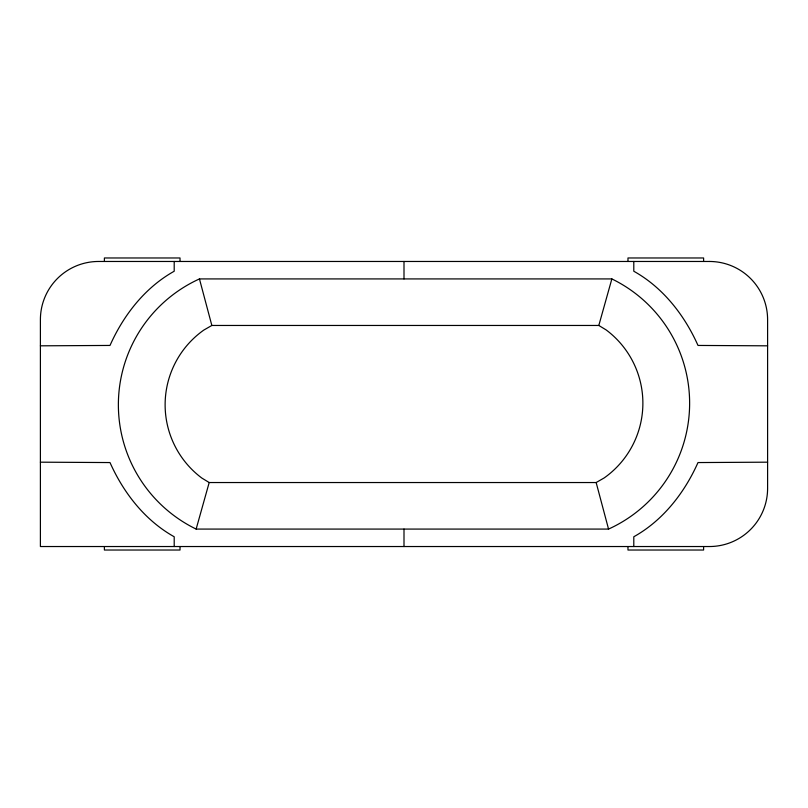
<?xml version="1.0" encoding="UTF-8"?>
<svg xmlns="http://www.w3.org/2000/svg" width="808" height="808" viewBox="0 0 808 808"><rect width="100%" height="100%" fill="white"/><g stroke="black" fill="none" stroke-linecap="round" stroke-linejoin="round"><path stroke-width="1.21" d="M196.142 529.078A138.219 138.219 0 0 1 199.455 278.922L611.858 278.922A138.219 138.219 0 0 1 608.545 529.078L196.142 529.078L209.191 482.538L596.153 482.538L604.162 477.942A91.476 91.476 0 0 0 606.131 329.916L598.809 325.462L211.847 325.462L203.838 330.058A91.476 91.476 0 0 0 201.869 478.084L209.191 482.538M598.809 325.462L611.858 278.922M40.4 345.824L110.009 345.44C123.483 315.181 144.996 287.537 174.205 271.236L174.205 261.469M767.6 462.176L697.991 462.56C684.517 492.819 663.004 520.463 633.795 536.764L633.795 546.531M767.6 345.824L697.991 345.44C684.517 315.181 663.004 287.537 633.795 271.236L633.795 261.469M40.4 462.176L110.009 462.56C123.483 492.819 144.996 520.463 174.205 536.764L174.205 546.531M596.153 482.538L608.545 529.078M199.455 278.922L211.847 325.462M703.606 261.469L703.606 257.974L627.978 257.974L627.978 261.469M703.606 546.531L703.606 550.026L627.978 550.026L627.978 546.531M404 261.469L404 278.922M404 529.078L404 546.531M180.022 261.469L180.022 257.974L104.394 257.974L104.394 261.469M180.022 546.531L180.022 550.026L104.394 550.026L104.394 546.531M709.424 261.469L98.576 261.469A58.176 58.176 0 0 0 40.4 319.645L40.4 546.531L709.424 546.531A58.176 58.176 0 0 0 767.6 488.355L767.6 319.645A58.176 58.176 0 0 0 709.424 261.469"/></g></svg>
